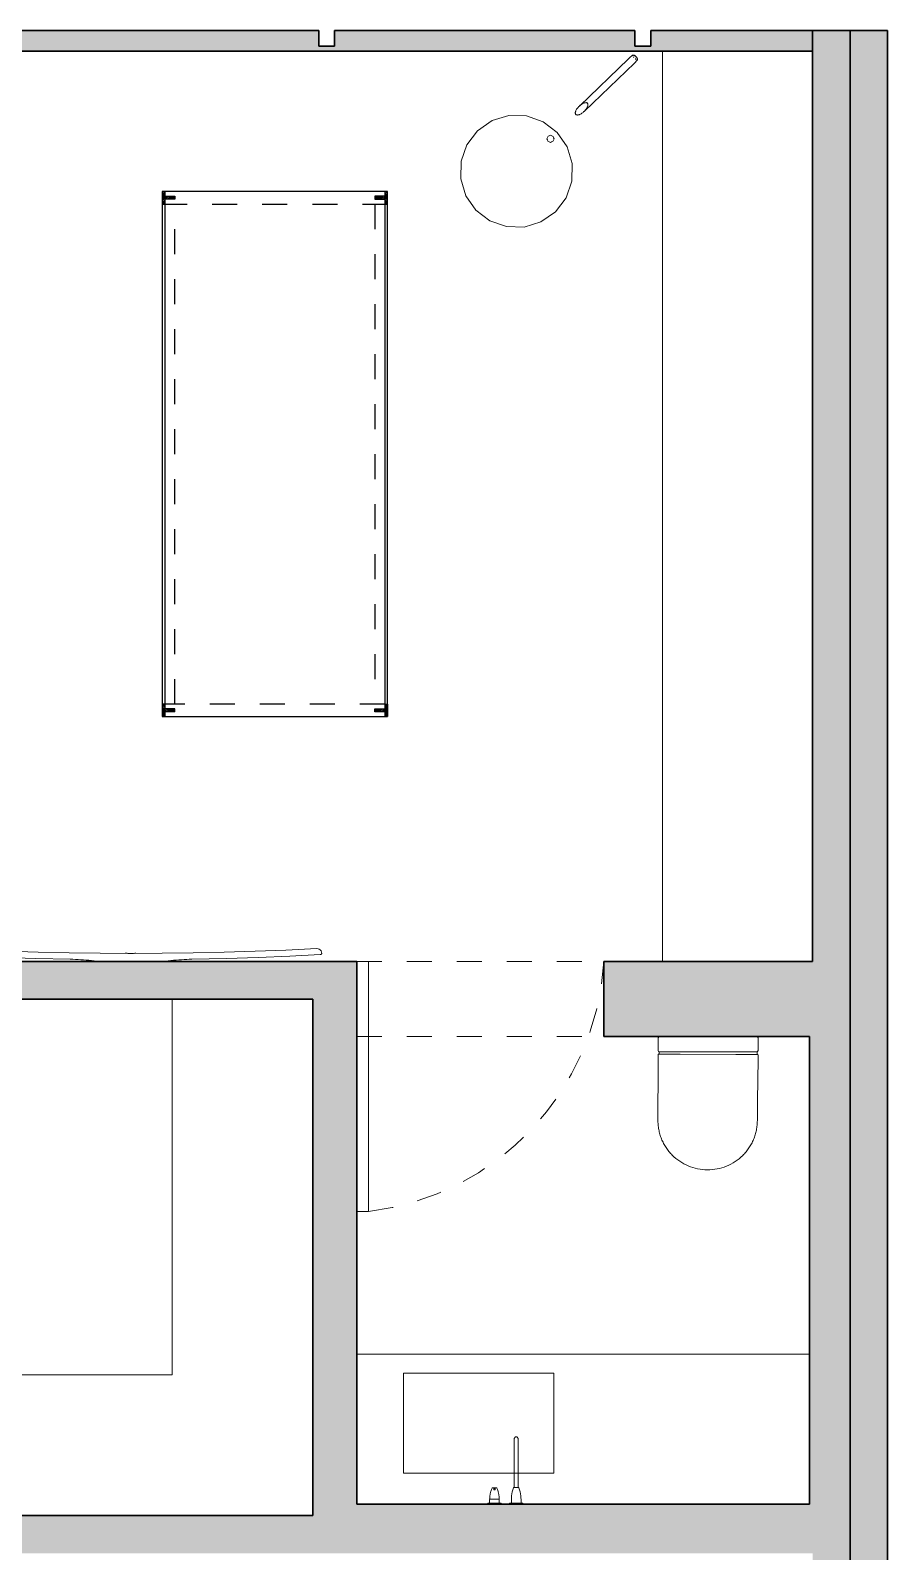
# Model space of a CAD drawing. Header units: metres. Extents: x 44.7 to 67.2, y 8.3 to 25.4.
# Drawn here: x 63.82 to 67.24, y 19.33 to 25.41 of the extents above; entities that cross this region are included whole.
import ezdxf

# ---------------------------------------------------------------- set-up
doc = ezdxf.new("R2010")
doc.units = ezdxf.units.M
for name, pattern in [('ACISOTGL', [3, 2, -1]), ('HIDDEN', [0.375, 0.25, -0.125]), ('HIDDEN2', [0.1875, 0.125, -0.0625])]:
    doc.linetypes.add(name, pattern=pattern)
doc.layers.add('0A_ HATCH', color=7, linetype='Continuous')
doc.layers.add('OIKOS NEW', color=7, linetype='Continuous')
for name, color, linetype, lineweight in [('0A_MOBFIJO', 253, 'Continuous', 5), ('0A_MOBILIARIO', 6, 'Continuous', 5), ('0A_MUROS', 7, 'Continuous', 30), ('0A_PROYECCIONES', 3, 'HIDDEN', 5), ('0A_PUERTAS', 8, 'Continuous', 9)]:
    doc.layers.add(name, color=color, linetype=linetype, lineweight=lineweight)

# ---------------------------------------------------------------- blocks, each defined once
blk = doc.blocks.new('faucet')
for p, q in [((21.0867, 13.3298), (21.087, 13.3322)), ((21.0867, 13.1366), (21.0867, 13.3298)), ((21.0878, 13.3345), (21.087, 13.3322)), ((21.0878, 13.3345), (21.0891, 13.3365)), ((21.0908, 13.338), (21.0891, 13.3365)), ((21.0908, 13.338), (21.0927, 13.3389)), ((21.0948, 13.3392), (21.0927, 13.3389)), ((21.0948, 13.3392), (21.0969, 13.3389)), ((21.0989, 13.338), (21.0969, 13.3389)), ((21.0989, 13.338), (21.1005, 13.3365)), ((21.1018, 13.3345), (21.1005, 13.3365)), ((21.1018, 13.3345), (21.1026, 13.3322)), ((21.1029, 13.3298), (21.1026, 13.3322)), ((21.1029, 13.3296), (21.1029, 13.3298)), ((21.1029, 13.1366), (21.1029, 13.3296)), ((20.9886, 13.0902), (20.9888, 13.0914)), ((20.9886, 13.0901), (20.9886, 13.0902)), ((20.9886, 13.09), (20.9886, 13.0901)), ((20.9886, 13.09), (20.9887, 13.09)), ((20.9886, 13.09), (20.9887, 13.09)), ((20.9887, 13.0888), (20.9886, 13.0883)), ((20.9886, 13.0883), (20.9886, 13.0741)), ((20.9901, 13.09), (20.9887, 13.09)), ((20.989, 13.0892), (20.9887, 13.0888)), ((20.9891, 13.0944), (20.9888, 13.0914)), ((20.9896, 13.0894), (20.989, 13.0892)), ((20.9893, 13.0979), (20.9891, 13.0944)), ((20.9896, 13.1015), (20.9893, 13.0979)), ((20.99, 13.1048), (20.9896, 13.1015)), ((20.9898, 13.0895), (20.9896, 13.0894)), ((20.9901, 13.0897), (20.9898, 13.0895)), ((20.9903, 13.1072), (20.99, 13.1048)), ((20.9901, 13.09), (20.9901, 13.0897)), ((21.0257, 13.09), (20.9901, 13.09)), ((20.9907, 13.1094), (20.9903, 13.1072)), ((20.9913, 13.1122), (20.9907, 13.1094)), ((20.992, 13.1152), (20.9913, 13.1122)), ((20.9927, 13.118), (20.992, 13.1152)), ((20.9935, 13.121), (20.9927, 13.118)), ((20.9946, 13.1244), (20.9935, 13.121)), ((20.9959, 13.1281), (20.9946, 13.1244)), ((20.9973, 13.1316), (20.9959, 13.1281)), ((20.9984, 13.1343), (20.9973, 13.1316)), ((20.9989, 13.1353), (20.9984, 13.1343)), ((20.999, 13.1354), (20.9989, 13.1353)), ((20.9991, 13.1356), (20.999, 13.1354)), ((20.9993, 13.1356), (20.9991, 13.1356)), ((20.9995, 13.1357), (20.9993, 13.1356)), ((20.9998, 13.1357), (20.9995, 13.1357)), ((21.0003, 13.1357), (20.9998, 13.1357)), ((21.0003, 13.1357), (21.0156, 13.1357)), ((21.0049, 13.1301), (21.0052, 13.1315)), ((21.0052, 13.1288), (21.0049, 13.1301)), ((21.0052, 13.1315), (21.0058, 13.1326)), ((21.0058, 13.1277), (21.0052, 13.1288)), ((21.0058, 13.1326), (21.0068, 13.1333)), ((21.0068, 13.1269), (21.0058, 13.1277)), ((21.0068, 13.1333), (21.0079, 13.1336)), ((21.0079, 13.1266), (21.0068, 13.1269)), ((21.0079, 13.1336), (21.0091, 13.1333)), ((21.0091, 13.1269), (21.0079, 13.1266)), ((21.0091, 13.1333), (21.01, 13.1326)), ((21.01, 13.1277), (21.0091, 13.1269)), ((21.01, 13.1326), (21.0107, 13.1315)), ((21.0107, 13.1288), (21.01, 13.1277)), ((21.0107, 13.1315), (21.0109, 13.1301)), ((21.0109, 13.1301), (21.0107, 13.1288)), ((21.016, 13.1357), (21.0156, 13.1357)), ((21.0163, 13.1357), (21.016, 13.1357)), ((21.0165, 13.1356), (21.0163, 13.1357)), ((21.0167, 13.1356), (21.0165, 13.1356)), ((21.0169, 13.1354), (21.0167, 13.1356)), ((21.017, 13.1353), (21.0169, 13.1354)), ((21.0174, 13.1343), (21.017, 13.1353)), ((21.0186, 13.1316), (21.0174, 13.1343)), ((21.02, 13.1281), (21.0186, 13.1316)), ((21.0213, 13.1244), (21.02, 13.1281)), ((21.0224, 13.121), (21.0213, 13.1244)), ((21.0232, 13.118), (21.0224, 13.121)), ((21.0239, 13.1152), (21.0232, 13.118)), ((21.0245, 13.1122), (21.0239, 13.1152)), ((21.0251, 13.1094), (21.0245, 13.1122)), ((21.0255, 13.1072), (21.0251, 13.1094)), ((21.0259, 13.1048), (21.0255, 13.1072)), ((21.0258, 13.0897), (21.0257, 13.09)), ((21.0271, 13.09), (21.0257, 13.09)), ((21.026, 13.0895), (21.0258, 13.0897)), ((21.0262, 13.1015), (21.0259, 13.1048)), ((21.0263, 13.0894), (21.026, 13.0895)), ((21.0266, 13.0979), (21.0262, 13.1015)), ((21.0268, 13.0892), (21.0263, 13.0894)), ((21.0268, 13.0944), (21.0266, 13.0979)), ((21.027, 13.0914), (21.0268, 13.0944)), ((21.0271, 13.0888), (21.0268, 13.0892)), ((21.0273, 13.0902), (21.027, 13.0914)), ((21.0272, 13.09), (21.0271, 13.09)), ((21.0272, 13.0883), (21.0271, 13.0888)), ((21.0272, 13.09), (21.0273, 13.0902)), ((21.0272, 13.09), (21.0272, 13.09)), ((21.0272, 13.0741), (21.0272, 13.0883)), ((21.0758, 13.0958), (21.0756, 13.0881)), ((21.0756, 13.0881), (21.0756, 13.0741)), ((21.0765, 13.1036), (21.0758, 13.0958)), ((21.0776, 13.1116), (21.0765, 13.1036)), ((21.0792, 13.1197), (21.0776, 13.1116)), ((21.0813, 13.1277), (21.0792, 13.1197)), ((21.0839, 13.1357), (21.0813, 13.1277)), ((21.0843, 13.1363), (21.0839, 13.1357)), ((21.0848, 13.1366), (21.0843, 13.1363)), ((21.0854, 13.1366), (21.0848, 13.1366)), ((21.0854, 13.1366), (21.0867, 13.1366)), ((21.1029, 13.1366), (21.0867, 13.1366)), ((21.1042, 13.1366), (21.1029, 13.1366)), ((21.1048, 13.1366), (21.1042, 13.1366)), ((21.1054, 13.1363), (21.1048, 13.1366)), ((21.1058, 13.1357), (21.1054, 13.1363)), ((21.1083, 13.1277), (21.1058, 13.1357)), ((21.1105, 13.1197), (21.1083, 13.1277)), ((21.1121, 13.1116), (21.1105, 13.1197)), ((21.1132, 13.1036), (21.1121, 13.1116)), ((21.1138, 13.0958), (21.1132, 13.1036)), ((21.1141, 13.0881), (21.1138, 13.0958)), ((21.1141, 13.0741), (21.1141, 13.0881)), ((20.9816, 13.0738), (20.9809, 13.07)), ((20.9809, 13.07), (20.9809, 13.0698)), ((20.9809, 13.0698), (20.981, 13.0696)), ((20.981, 13.0696), (20.9812, 13.0695)), ((20.9812, 13.0695), (20.9813, 13.0694)), ((20.9813, 13.0694), (20.9831, 13.0693)), ((20.9817, 13.0739), (20.9816, 13.0738)), ((20.9819, 13.074), (20.9817, 13.0739)), ((20.982, 13.0741), (20.9819, 13.074)), ((20.9822, 13.0741), (20.982, 13.0741)), ((20.9886, 13.0741), (20.9822, 13.0741)), ((21.0327, 13.0693), (20.9831, 13.0693)), ((21.0272, 13.0741), (20.9886, 13.0741)), ((21.0337, 13.0741), (21.0272, 13.0741)), ((21.0327, 13.0693), (21.0345, 13.0694)), ((21.0338, 13.0741), (21.0337, 13.0741)), ((21.034, 13.074), (21.0338, 13.0741)), ((21.0341, 13.0739), (21.034, 13.074)), ((21.0342, 13.0738), (21.0341, 13.0739)), ((21.035, 13.07), (21.0342, 13.0738)), ((21.0345, 13.0694), (21.0347, 13.0695)), ((21.0347, 13.0695), (21.0348, 13.0696)), ((21.0348, 13.0696), (21.0349, 13.0698)), ((21.0349, 13.0698), (21.035, 13.07)), ((21.0685, 13.0738), (21.0678, 13.07)), ((21.0678, 13.07), (21.0678, 13.0698)), ((21.0678, 13.0698), (21.0679, 13.0696)), ((21.0679, 13.0696), (21.0681, 13.0695)), ((21.0681, 13.0695), (21.0682, 13.0694)), ((21.0682, 13.0694), (21.07, 13.0693)), ((21.0686, 13.0739), (21.0685, 13.0738)), ((21.0688, 13.074), (21.0686, 13.0739)), ((21.0689, 13.0741), (21.0688, 13.074)), ((21.0691, 13.0741), (21.0689, 13.0741)), ((21.0756, 13.0741), (21.0691, 13.0741)), ((21.0742, 13.0693), (21.07, 13.0693)), ((21.0742, 13.0693), (21.0756, 13.0694)), ((21.1141, 13.0741), (21.0756, 13.0741)), ((21.0756, 13.0694), (21.0756, 13.0691)), ((21.0756, 13.0694), (21.0763, 13.0693)), ((21.1141, 13.0691), (21.0756, 13.0691)), ((21.1141, 13.0693), (21.0763, 13.0693)), ((21.1206, 13.0741), (21.1141, 13.0741)), ((21.1141, 13.0691), (21.1141, 13.0693)), ((21.1196, 13.0693), (21.1141, 13.0693)), ((21.1196, 13.0693), (21.1214, 13.0694)), ((21.1207, 13.0741), (21.1206, 13.0741)), ((21.1209, 13.074), (21.1207, 13.0741)), ((21.121, 13.0739), (21.1209, 13.074)), ((21.1211, 13.0738), (21.121, 13.0739)), ((21.1219, 13.07), (21.1211, 13.0738)), ((21.1214, 13.0694), (21.1216, 13.0695)), ((21.1216, 13.0695), (21.1217, 13.0696)), ((21.1217, 13.0696), (21.1218, 13.0698)), ((21.1218, 13.0698), (21.1219, 13.07))]:
    blk.add_line(p, q)
blk = doc.blocks.new('OK9011NA3684G5')
h = blk.add_hatch()
h.set_pattern_fill('ANSI31', color=256, scale=0.0015, style=0)
h.paths.add_polyline_path([(0.05, 0), (0, 0), (0, -0.01), (0.019, -0.01), (0.019, -0.05), (0.031, -0.05), (0.031, -0.01), (0.05, -0.01)])
h = blk.add_hatch()
h.set_pattern_fill('ANSI31', color=256, scale=0.0015, style=0)
h.set_pattern_definition([(135, (2.1, 0), (0.0033676, 0.0033676), [])])
h.paths.add_polyline_path([(2.05, 0), (2.1, 0), (2.1, -0.01), (2.081, -0.01), (2.081, -0.05), (2.069, -0.05), (2.069, -0.01), (2.05, -0.01)])
h = blk.add_hatch()
h.set_pattern_fill('ANSI31', color=256, scale=0.0015, style=0)
h.set_pattern_definition([(315, (0, -0.9), (-0.0033676, -0.0033676), [])])
h.paths.add_polyline_path([(0.05, -0.9), (0, -0.9), (0, -0.89), (0.019, -0.89), (0.019, -0.85), (0.031, -0.85), (0.031, -0.89), (0.05, -0.89)])
h = blk.add_hatch()
h.set_pattern_fill('ANSI31', color=256, scale=0.0015, style=0)
h.set_pattern_definition([(225, (2.1, -0.9), (0.0033676, -0.0033676), [])])
h.paths.add_polyline_path([(2.05, -0.9), (2.1, -0.9), (2.1, -0.89), (2.081, -0.89), (2.081, -0.85), (2.069, -0.85), (2.069, -0.89), (2.05, -0.89)])
at = {"linetype": 'ACISOTGL', "ltscale": 0.02}
for p, q in [((0.05, -0.9), (0.05, 0)), ((0.05, -0.05), (2.05, -0.05)), ((2.05, -0.01), (2.05, -0.9)), ((2.05, -0.85), (0.05, -0.85))]:
    blk.add_line(p, q, dxfattribs=at)
for p, q in [((2.05, 0), (2.1, 0)), ((2.05, -0.01), (2.05, 0)), ((0, -0.01), (0.019, -0.01)), ((0.019, -0.05), (0.031, -0.05)), ((0.019, -0.85), (0.031, -0.85))]:
    blk.add_line(p, q)
at = {"ltscale": 0.02}
for p, q in [((0, -0.01), (2.1, -0.01)), ((0, -0.89), (2.1, -0.89))]:
    blk.add_line(p, q, dxfattribs=at)
at = {"color": 0}
for p, q in [((0.019, -0.01), (0.019, -0.05)), ((0.031, -0.05), (0.031, -0.01)), ((2.069, -0.05), (2.069, -0.01)), ((2.081, -0.05), (2.069, -0.05)), ((2.081, -0.01), (2.081, -0.05)), ((0.019, -0.89), (0.019, -0.85)), ((0.031, -0.85), (0.031, -0.89)), ((2.081, -0.85), (2.069, -0.85)), ((2.069, -0.85), (2.069, -0.89)), ((2.081, -0.85), (2.081, -0.89))]:
    blk.add_line(p, q, dxfattribs=at)
blk.add_lwpolyline([(2.1, 0), (0, 0), (0, -0.9), (2.1, -0.9)], close=True, dxfattribs=at)

msp = doc.modelspace()

# ---------------------------------------------------------------- hatches: boundary and pattern name
at = {"layer": '0A_ HATCH', "transparency": 33554534}
h = msp.add_hatch(color=256, dxfattribs=at)
h.dxf.hatch_style = 1
h.paths.add_polyline_path([(63.7037, 25.4124), (62.5029, 25.4124), (62.5029, 25.3495), (62.4394, 25.3495), (62.4394, 25.4124), (61.2386, 25.4124), (61.2386, 25.3495), (61.1751, 25.3495), (61.1751, 25.4124), (60.0176, 25.4124), (60.0176, 25.3295), (66.9426, 25.3295), (66.9426, 25.4124), (66.2958, 25.4124), (66.2958, 25.3495), (66.2323, 25.3495), (66.2323, 25.4124), (65.0315, 25.4124), (65.0315, 25.3495), (64.968, 25.3495), (64.968, 25.4124), (63.7672, 25.4124), (63.7672, 25.3495), (63.7037, 25.3495)])
h = msp.add_hatch(color=256, dxfattribs=at)
h.dxf.hatch_style = 1
h.paths.add_polyline_path([(67.0926, 25.4124), (66.9426, 25.4124), (66.9426, 21.6884), (66.1076, 21.6884), (66.1076, 21.3884), (66.9299, 21.3884), (66.9299, 19.5177), (65.1203, 19.5177), (65.1203, 21.6884), (61.3176, 21.6884), (61.3176, 21.5384), (64.9449, 21.5384), (64.9449, 19.4723), (62.9426, 19.4723), (62.9426, 20.5384), (62.7926, 20.5384), (62.7926, 19.3223), (63.7926, 19.3223), (66.9426, 19.3223), (66.9426, 16.9067), (62.9426, 16.9067), (62.9426, 16.7567), (66.9426, 16.7567), (66.9426, 14.3284), (62.7926, 14.3284), (62.7926, 14.2034), (65.3926, 14.2034), (65.3926, 14.1334), (62.7926, 14.1334), (62.7926, 13.938), (66.9426, 13.938), (66.9426, 10.9484), (67.0926, 10.9484)])
at = {"layer": '0A_ HATCH', "transparency": 33554572}
h = msp.add_hatch(color=256, dxfattribs=at)
h.dxf.hatch_style = 1
h.paths.add_polyline_path([(67.2426, 25.4124), (67.0926, 25.4124), (67.0926, 10.9484), (67.0926, 10.7983), (67.2426, 10.7983)])

# ---------------------------------------------------------------- linework, layer by layer
at = {"layer": '0A_MOBFIJO', "linetype": 'ByBlock'}
for p, q in [((66.719, 21.3884), (66.3311, 21.3884)), ((66.3311, 21.3884), (66.3311, 21.3884)), ((66.3311, 21.3884), (66.719, 21.3884)), ((66.719, 21.3884), (66.719, 21.3883)), ((66.719, 21.3884), (66.719, 21.3884)), ((66.4137, 21.3178), (66.3256, 21.3183)), ((66.3257, 21.3326), (66.3257, 21.3326)), ((66.3311, 21.327), (66.3311, 21.327)), ((66.3311, 21.327), (66.719, 21.327)), ((66.719, 21.327), (66.3311, 21.327)), ((66.4139, 21.3178), (66.6359, 21.3166)), ((66.6359, 21.3166), (66.6361, 21.3166)), ((66.6361, 21.3166), (66.7241, 21.3161)), ((66.719, 21.327), (66.719, 21.327)), ((66.719, 21.327), (66.719, 21.327)), ((66.7241, 21.3161), (66.7242, 21.3161)), ((65.3076, 20.0425), (65.3076, 19.6425)), ((65.3076, 20.0425), (65.9076, 20.0425)), ((65.9076, 20.0425), (65.9076, 19.6425)), ((65.3076, 19.6425), (65.9076, 19.6425))]:
    msp.add_line(p, q, dxfattribs=at)
for points in [[(66.3289, 21.3275), (66.3289, 21.3272), (66.3289, 21.3243), (66.329, 21.3209), (66.329, 21.3182)], [(66.7211, 21.3162), (66.7211, 21.3168), (66.7211, 21.3208), (66.7212, 21.3243), (66.7213, 21.3272), (66.7213, 21.3275)], [(66.7249, 21.3142), (66.7245, 21.3156), (66.7245, 21.3158), (66.7244, 21.316), (66.7243, 21.3161), (66.7242, 21.3161)]]:
    msp.add_lwpolyline(points, dxfattribs=at)
for centre, radius, start, end in [((91.0773, 21.3002), 24.7517, 179.80804, 179.92506), ((66.3312, 21.3829), 0.00543, 90.51661, 181.63349), ((66.7189, 21.3825), 0.0059, 3.60829, 88.18055), ((57.4862, 21.3321), 9.2386, 0.0027, 0.3148), ((66.3313, 21.3326), 0.00563, 180.45736, 268.62354), ((91.0773, 21.3002), 24.7517, 179.95818, 180.09867), ((66.7187, 21.3331), 0.00618, 272.79312, 354.04452), ((57.4862, 21.3321), 9.2386, 359.53757, 359.88903)]:
    msp.add_arc(centre, radius, start, end, dxfattribs=at)
for points, knots in [([(66.3257, 21.2576), (66.3243, 21.1436), (66.3243, 21.1314), (66.3243, 21.1128), (66.3243, 21.0968), (66.3243, 21.0841), (66.3243, 21.0745), (66.3243, 21.0665), (66.3243, 21.0601), (66.3243, 21.0553), (66.3244, 21.0504), (66.3246, 21.044), (66.3251, 21.0358), (66.3262, 21.0262), (66.3278, 21.0165), (66.3298, 21.007), (66.3331, 20.9944), (66.3384, 20.979), (66.3466, 20.9612), (66.3565, 20.9444), (66.3681, 20.9286), (66.3856, 20.9092), (66.4109, 20.8884), (66.4454, 20.8698), (66.483, 20.8582), (66.509, 20.8556), (66.5221, 20.8555)], [189.635436, 189.635436, 189.635436, 189.635436, 205.1626, 222.258975, 239.353023, 247.9018, 256.457147, 265.009532, 269.286926, 273.579428, 277.892825, 282.228259, 290.933489, 299.635942, 308.337553, 317.04381, 325.752936, 343.169765, 360.589414, 378.011205, 395.44899, 412.892332, 447.71952, 482.538906, 517.358958, 552.180035, 552.180035, 552.180035, 552.180035]), ([(66.7246, 21.2575), (66.7241, 21.2532), (66.7239, 21.2391), (66.7235, 21.2065), (66.7232, 21.1746), (66.7229, 21.149), (66.7227, 21.1298), (66.7225, 21.1107), (66.7224, 21.0947), (66.7223, 21.0819), (66.7222, 21.0724), (66.7221, 21.0644), (66.722, 21.058), (66.7219, 21.0532), (66.7218, 21.0483), (66.7215, 21.0419), (66.7209, 21.0338), (66.7197, 21.0241), (66.718, 21.0145), (66.7159, 21.0049), (66.7125, 20.9924), (66.707, 20.977), (66.6986, 20.9594), (66.6885, 20.9426), (66.6768, 20.927), (66.6591, 20.9078), (66.6336, 20.8872), (66.5988, 20.869), (66.5612, 20.8578), (66.5351, 20.8554), (66.5221, 20.8555)], [83.533868, 83.533868, 83.533868, 83.533868, 102.580849, 136.774502, 170.9684, 188.065467, 205.1626, 222.258975, 239.353023, 247.9018, 256.457147, 265.009532, 269.286926, 273.579428, 277.892825, 282.228259, 290.933489, 299.635942, 308.337553, 317.04381, 325.752936, 343.169765, 360.589414, 378.011205, 395.44899, 412.892332, 447.71952, 482.538906, 517.358958, 552.180035, 552.180035, 552.180035, 552.180035])]:
    msp.add_open_spline(points, degree=3, knots=knots, dxfattribs=at)
at = {"layer": '0A_MOBILIARIO'}
for p, q in [((66.2109, 25.3027), (66.2222, 25.313)), ((66.2223, 25.3131), (66.2222, 25.313)), ((66.2225, 25.3133), (66.2223, 25.3131)), ((66.2244, 25.3138), (66.2225, 25.3133)), ((66.2231, 25.3135), (66.2225, 25.3133)), ((66.2231, 25.3135), (66.2244, 25.3138)), ((66.2246, 25.3138), (66.2244, 25.3138)), ((66.2246, 25.3138), (66.2251, 25.314)), ((66.2251, 25.314), (66.2257, 25.314)), ((66.2251, 25.3113), (66.2252, 25.3119)), ((66.2251, 25.3113), (66.2251, 25.3104)), ((66.2251, 25.3104), (66.2251, 25.3099)), ((66.2252, 25.3097), (66.2251, 25.3099)), ((66.2253, 25.3111), (66.2252, 25.3119)), ((66.2254, 25.3102), (66.2253, 25.3111)), ((66.2254, 25.3098), (66.2254, 25.3102)), ((66.2257, 25.314), (66.2262, 25.314)), ((66.2271, 25.314), (66.2262, 25.314)), ((66.2271, 25.314), (66.2278, 25.3139)), ((66.2278, 25.3139), (66.2285, 25.3138)), ((66.2285, 25.3138), (66.2289, 25.3136)), ((66.2289, 25.3136), (66.2291, 25.3136)), ((66.2291, 25.3136), (66.2293, 25.3135)), ((66.2293, 25.3135), (66.2295, 25.3134)), ((66.2297, 25.3133), (66.2295, 25.3134)), ((66.2302, 25.313), (66.2297, 25.3133)), ((66.2311, 25.3124), (66.2302, 25.313)), ((66.2311, 25.3124), (66.232, 25.3118)), ((66.2313, 25.3117), (66.2322, 25.311)), ((66.2322, 25.3111), (66.2313, 25.3117)), ((66.2333, 25.3109), (66.232, 25.3118)), ((66.2335, 25.3102), (66.2322, 25.3111)), ((66.2322, 25.311), (66.2335, 25.31)), ((66.234, 25.3103), (66.2333, 25.3109)), ((66.2342, 25.3097), (66.2335, 25.3102)), ((66.2335, 25.31), (66.2342, 25.3095)), ((66.235, 25.3096), (66.234, 25.3103)), ((66.2352, 25.309), (66.2342, 25.3097)), ((66.2352, 25.309), (66.2342, 25.3095)), ((66.2359, 25.3088), (66.235, 25.3096)), ((66.2363, 25.3084), (66.2359, 25.3088)), ((66.3426, 21.6884), (66.3426, 25.3295)), ((66.2064, 25.2984), (66.0103, 25.1099)), ((66.0307, 25.0899), (66.2307, 25.2821)), ((66.2108, 25.3026), (66.2064, 25.2984)), ((66.2065, 25.2984), (66.2064, 25.2984)), ((66.2108, 25.3026), (66.2109, 25.3027)), ((66.227, 25.3056), (66.2278, 25.3044)), ((66.228, 25.3044), (66.2271, 25.3057)), ((66.2278, 25.3044), (66.2283, 25.3037)), ((66.2284, 25.3038), (66.228, 25.3044)), ((66.2307, 25.2821), (66.2415, 25.293)), ((66.2342, 25.2984), (66.2334, 25.2984)), ((66.2338, 25.2988), (66.2342, 25.2984)), ((66.2342, 25.2984), (66.2345, 25.2982)), ((66.2345, 25.2982), (66.2354, 25.2974)), ((66.2359, 25.297), (66.2354, 25.2974)), ((66.2363, 25.3084), (66.2365, 25.3082)), ((66.2369, 25.2963), (66.2363, 25.2967)), ((66.2365, 25.3082), (66.2367, 25.308)), ((66.2365, 25.3059), (66.2371, 25.3076)), ((66.2365, 25.3059), (66.2371, 25.3072)), ((66.2375, 25.3071), (66.2365, 25.3059)), ((66.2369, 25.3078), (66.2367, 25.308)), ((66.2369, 25.3078), (66.2371, 25.3076)), ((66.2371, 25.3076), (66.2371, 25.3072)), ((66.2371, 25.3072), (66.2372, 25.3072)), ((66.2372, 25.3072), (66.2374, 25.3072)), ((66.2374, 25.3072), (66.2375, 25.3071)), ((66.2383, 25.3062), (66.2375, 25.3071)), ((66.2383, 25.3062), (66.239, 25.3052)), ((66.239, 25.3052), (66.2395, 25.3044)), ((66.2404, 25.3031), (66.2395, 25.3044)), ((66.2404, 25.3031), (66.2411, 25.3022)), ((66.2416, 25.3012), (66.2411, 25.3022)), ((66.2414, 25.2999), (66.2413, 25.2988)), ((66.2413, 25.2988), (66.2414, 25.2984)), ((66.2414, 25.2999), (66.2416, 25.2991)), ((66.2414, 25.2984), (66.2414, 25.2979)), ((66.2416, 25.2984), (66.2414, 25.2984)), ((66.2414, 25.2979), (66.2414, 25.2975)), ((66.2416, 25.2932), (66.2415, 25.2931)), ((66.2415, 25.293), (66.2415, 25.2931)), ((66.2419, 25.3008), (66.2416, 25.3012)), ((66.2416, 25.2986), (66.2416, 25.2991)), ((66.2416, 25.2984), (66.2416, 25.2986)), ((66.2416, 25.2978), (66.2416, 25.2984)), ((66.2425, 25.2984), (66.2416, 25.2984)), ((66.2416, 25.2932), (66.2418, 25.2935)), ((66.2425, 25.296), (66.2418, 25.2935)), ((66.2418, 25.2935), (66.242, 25.294)), ((66.2419, 25.3008), (66.242, 25.3006)), ((66.2421, 25.3004), (66.242, 25.3006)), ((66.2421, 25.2946), (66.242, 25.294)), ((66.2421, 25.3004), (66.2422, 25.3001)), ((66.2425, 25.296), (66.2421, 25.2946)), ((66.2424, 25.2955), (66.2421, 25.2946)), ((66.2422, 25.3001), (66.2422, 25.2999)), ((66.2422, 25.2999), (66.2423, 25.2996)), ((66.2423, 25.2996), (66.2425, 25.2988)), ((66.2425, 25.296), (66.2424, 25.2955)), ((66.2425, 25.2988), (66.2425, 25.2984)), ((66.2425, 25.2984), (66.2426, 25.2981)), ((66.2426, 25.2967), (66.2425, 25.296)), ((66.2426, 25.2981), (66.2426, 25.2975)), ((66.2426, 25.2975), (66.2426, 25.2967)), ((65.7283, 25.0719), (65.6609, 25.0516)), ((65.7987, 25.0705), (65.7283, 25.0719)), ((65.7987, 25.0705), (65.8652, 25.0473)), ((65.994, 25.0836), (65.9943, 25.0856)), ((65.994, 25.0813), (65.994, 25.0836)), ((65.9941, 25.0801), (65.994, 25.0813)), ((65.9946, 25.0786), (65.9941, 25.0801)), ((65.9943, 25.0856), (65.9949, 25.0877)), ((65.9952, 25.0773), (65.9946, 25.0786)), ((65.9949, 25.0877), (65.9952, 25.0888)), ((65.9952, 25.0888), (65.9957, 25.0899)), ((65.9956, 25.0767), (65.9952, 25.0773)), ((65.9966, 25.0757), (65.9956, 25.0767)), ((65.9957, 25.0899), (65.9959, 25.0904)), ((65.9959, 25.0904), (65.9961, 25.091)), ((65.9961, 25.091), (65.9967, 25.0922)), ((65.9972, 25.0753), (65.9966, 25.0757)), ((65.9967, 25.0922), (65.9979, 25.0945)), ((65.9986, 25.0747), (65.9972, 25.0753)), ((65.9979, 25.0945), (65.9994, 25.0969)), ((66.0001, 25.0743), (65.9986, 25.0747)), ((65.9994, 25.0969), (66.0006, 25.0988)), ((66.0023, 25.0741), (66.0001, 25.0743)), ((66.0006, 25.0988), (66.0028, 25.1018)), ((66.0037, 25.0742), (66.0023, 25.0741)), ((66.0028, 25.1018), (66.0048, 25.1042)), ((66.0057, 25.0745), (66.0037, 25.0742)), ((66.0048, 25.1042), (66.0069, 25.1065)), ((66.0079, 25.075), (66.0057, 25.0745)), ((66.0069, 25.1065), (66.008, 25.1077)), ((66.009, 25.0753), (66.0079, 25.075)), ((66.008, 25.1077), (66.0085, 25.1082)), ((66.0085, 25.1082), (66.0091, 25.1088)), ((66.0096, 25.0755), (66.009, 25.0753)), ((66.0091, 25.1088), (66.0097, 25.1093)), ((66.0101, 25.0757), (66.0096, 25.0755)), ((66.0097, 25.1093), (66.0103, 25.1099)), ((66.0107, 25.076), (66.0101, 25.0757)), ((66.0103, 25.1099), (66.0114, 25.111)), ((66.0113, 25.0762), (66.0107, 25.076)), ((66.0125, 25.0767), (66.0113, 25.0762)), ((66.0114, 25.111), (66.0138, 25.113)), ((66.0149, 25.0779), (66.0125, 25.0767)), ((66.0138, 25.113), (66.0163, 25.1149)), ((66.0174, 25.0793), (66.0149, 25.0779)), ((66.0163, 25.1149), (66.0182, 25.1162)), ((66.0205, 25.0813), (66.0174, 25.0793)), ((66.0182, 25.1162), (66.0213, 25.1182)), ((66.0224, 25.0827), (66.0205, 25.0813)), ((66.0213, 25.1182), (66.0238, 25.1197)), ((66.0249, 25.0846), (66.0224, 25.0827)), ((66.0238, 25.1197), (66.0262, 25.1209)), ((66.0273, 25.0866), (66.0249, 25.0846)), ((66.0262, 25.1209), (66.0274, 25.1214)), ((66.0284, 25.0877), (66.0273, 25.0866)), ((66.0274, 25.1214), (66.028, 25.1216)), ((66.028, 25.1216), (66.0285, 25.1218)), ((66.029, 25.0882), (66.0284, 25.0877)), ((66.0285, 25.1218), (66.0291, 25.122)), ((66.0296, 25.0888), (66.029, 25.0882)), ((66.0291, 25.122), (66.0297, 25.1223)), ((66.0302, 25.0893), (66.0296, 25.0888)), ((66.0297, 25.1223), (66.0308, 25.1226)), ((66.0307, 25.0899), (66.0302, 25.0893)), ((66.0318, 25.0911), (66.0307, 25.0899)), ((66.0308, 25.1226), (66.033, 25.1231)), ((66.0339, 25.0934), (66.0318, 25.0911)), ((66.033, 25.1231), (66.035, 25.1234)), ((66.0359, 25.0958), (66.0339, 25.0934)), ((66.035, 25.1234), (66.0373, 25.1235)), ((66.0381, 25.0988), (66.0359, 25.0958)), ((66.0373, 25.1235), (66.0386, 25.1233)), ((66.0393, 25.1006), (66.0381, 25.0988)), ((66.0386, 25.1233), (66.0401, 25.1229)), ((66.0408, 25.103), (66.0393, 25.1006)), ((66.0401, 25.1229), (66.0415, 25.1223)), ((66.042, 25.1054), (66.0408, 25.103)), ((66.0415, 25.1223), (66.0421, 25.1219)), ((66.0426, 25.1066), (66.042, 25.1054)), ((66.0421, 25.1219), (66.0429, 25.121)), ((66.0428, 25.1071), (66.0426, 25.1066)), ((66.043, 25.1077), (66.0428, 25.1071)), ((66.0429, 25.121), (66.0431, 25.1208)), ((66.0432, 25.1083), (66.043, 25.1077)), ((66.0431, 25.1208), (66.0441, 25.119)), ((66.0435, 25.1088), (66.0432, 25.1083)), ((66.0438, 25.1099), (66.0435, 25.1088)), ((66.0444, 25.112), (66.0438, 25.1099)), ((66.0441, 25.119), (66.0445, 25.1175)), ((66.0446, 25.114), (66.0444, 25.112)), ((66.0445, 25.1175), (66.0447, 25.1163)), ((66.0447, 25.1163), (66.0446, 25.114)), ((65.6031, 25.0114), (65.5606, 24.9554)), ((65.6609, 25.0516), (65.6031, 25.0114)), ((65.8652, 25.0473), (65.9213, 25.0048)), ((65.9213, 25.0048), (65.9614, 24.947)), ((65.5374, 24.8889), (65.5606, 24.9554)), ((65.8804, 24.9792), (65.8831, 24.9839)), ((65.8829, 24.9743), (65.8804, 24.9792)), ((65.8843, 24.969), (65.8829, 24.9743)), ((65.8831, 24.9839), (65.8848, 24.9892)), ((65.8896, 24.9674), (65.8843, 24.969)), ((65.8848, 24.9892), (65.8901, 24.9906)), ((65.8943, 24.9646), (65.8896, 24.9674)), ((65.8901, 24.9906), (65.8949, 24.9932)), ((65.8992, 24.9672), (65.8943, 24.9646)), ((65.8949, 24.9932), (65.8997, 24.9904)), ((65.9045, 24.9686), (65.8992, 24.9672)), ((65.8997, 24.9904), (65.905, 24.9888)), ((65.9062, 24.9738), (65.9045, 24.9686)), ((65.905, 24.9888), (65.9064, 24.9835)), ((65.9089, 24.9786), (65.9062, 24.9738)), ((65.9064, 24.9835), (65.9089, 24.9786)), ((65.9614, 24.947), (65.9818, 24.8796)), ((65.5374, 24.8889), (65.5359, 24.8185)), ((65.9818, 24.8796), (65.9803, 24.8092)), ((65.5563, 24.7511), (65.5359, 24.8185)), ((65.9803, 24.8092), (65.9572, 24.7427)), ((65.5563, 24.7511), (65.5965, 24.6933)), ((65.9572, 24.7427), (65.9146, 24.6866)), ((65.5965, 24.6933), (65.6525, 24.6507)), ((65.6525, 24.6507), (65.719, 24.6276)), ((65.8568, 24.6465), (65.7894, 24.6261)), ((65.9146, 24.6866), (65.8568, 24.6465)), ((65.719, 24.6276), (65.7894, 24.6261)), ((63.8463, 21.726), (63.7225, 21.7297)), ((63.8463, 21.726), (63.9701, 21.7234)), ((63.9701, 21.7234), (64.094, 21.7218)), ((64.094, 21.7218), (64.2179, 21.7213)), ((64.1995, 21.7214), (64.1944, 21.7214)), ((64.2006, 21.7214), (64.2018, 21.7214)), ((64.2016, 21.7214), (64.2006, 21.7214)), ((64.2018, 21.7214), (64.2016, 21.7214)), ((64.2016, 21.7214), (64.2016, 21.7214)), ((64.2018, 21.7214), (64.2047, 21.7213)), ((64.2046, 21.7213), (64.2018, 21.7214)), ((64.2058, 21.7213), (64.2046, 21.7213)), ((64.2047, 21.7213), (64.2049, 21.7213)), ((64.2049, 21.7213), (64.2048, 21.7213)), ((64.2048, 21.7213), (64.2058, 21.7213)), ((64.2049, 21.7213), (64.2049, 21.7213)), ((64.2073, 21.7213), (64.212, 21.7213)), ((64.217, 21.7213), (64.2131, 21.7213)), ((64.2179, 21.7213), (64.3418, 21.7218)), ((64.2193, 21.7213), (64.2203, 21.7213)), ((64.2207, 21.7213), (64.2193, 21.7213)), ((64.2203, 21.7213), (64.2203, 21.7213)), ((64.2203, 21.7213), (64.2205, 21.7213)), ((64.2205, 21.7213), (64.2223, 21.7213)), ((64.2223, 21.7213), (64.2207, 21.7213)), ((64.2223, 21.7213), (64.223, 21.7213)), ((64.2226, 21.7213), (64.2223, 21.7213)), ((64.2229, 21.7213), (64.2226, 21.7213)), ((64.2245, 21.7213), (64.2229, 21.7213)), ((64.223, 21.7213), (64.2248, 21.7213)), ((64.2259, 21.7213), (64.2245, 21.7213)), ((64.2248, 21.7213), (64.225, 21.7213)), ((64.225, 21.7213), (64.225, 21.7213)), ((64.225, 21.7213), (64.2259, 21.7213)), ((64.2267, 21.7213), (64.2324, 21.7214)), ((64.2287, 21.7213), (64.2295, 21.7213)), ((64.2305, 21.7213), (64.2287, 21.7213)), ((64.2295, 21.7213), (64.2296, 21.7213)), ((64.2296, 21.7213), (64.2297, 21.7213)), ((64.2297, 21.7213), (64.2305, 21.7213)), ((64.2368, 21.7214), (64.2329, 21.7214)), ((64.3418, 21.7218), (64.4656, 21.7234)), ((64.4656, 21.7234), (64.5895, 21.726)), ((64.5895, 21.726), (64.7133, 21.7297)), ((64.7133, 21.7297), (64.8371, 21.7345)), ((64.8371, 21.7345), (64.9608, 21.7403)), ((64.9608, 21.7403), (64.9658, 21.7397)), ((64.9658, 21.7397), (64.9704, 21.7378)), ((64.9704, 21.7378), (64.9743, 21.7347)), ((64.9743, 21.7347), (64.9773, 21.7308)), ((64.9773, 21.7308), (64.9792, 21.7262)), ((64.9789, 21.7187), (64.9793, 21.7193)), ((64.9792, 21.7262), (64.9799, 21.7213)), ((64.9793, 21.7193), (64.9795, 21.7199)), ((64.9795, 21.7199), (64.9798, 21.7206)), ((64.9798, 21.7206), (64.9799, 21.7213)), ((63.7102, 21.7049), (63.8371, 21.7009)), ((63.8371, 21.7009), (63.9746, 21.6977)), ((63.9852, 21.6974), (63.9746, 21.6977)), ((63.9958, 21.697), (63.9852, 21.6974)), ((64.0064, 21.6965), (63.9958, 21.697)), ((64.017, 21.6959), (64.0064, 21.6965)), ((64.0276, 21.6952), (64.017, 21.6959)), ((64.0381, 21.6945), (64.0276, 21.6952)), ((64.0487, 21.6936), (64.0381, 21.6945)), ((64.0593, 21.6927), (64.0487, 21.6936)), ((64.0698, 21.6917), (64.0593, 21.6927)), ((64.0804, 21.6905), (64.0698, 21.6917)), ((64.0909, 21.6893), (64.0804, 21.6905)), ((64.0909, 21.6893), (64.0937, 21.6893)), ((64.0937, 21.6893), (64.0937, 21.6885)), ((64.0937, 21.6893), (64.0938, 21.6893)), ((64.0938, 21.6885), (64.0937, 21.6885)), ((64.0938, 21.6893), (64.0938, 21.6885)), ((64.1001, 21.6893), (64.0938, 21.6893)), ((64.0938, 21.6885), (64.1001, 21.6885)), ((64.1001, 21.6893), (64.1001, 21.6885)), ((64.1001, 21.6893), (64.1108, 21.6893)), ((64.1001, 21.6885), (64.1108, 21.6885)), ((64.1108, 21.6893), (64.1108, 21.6885)), ((64.1108, 21.6893), (64.1156, 21.6893)), ((64.1108, 21.6885), (64.1156, 21.6885)), ((64.1156, 21.6893), (64.1156, 21.6885)), ((64.1172, 21.6893), (64.1156, 21.6893)), ((64.1156, 21.6885), (64.1172, 21.6885)), ((64.1172, 21.6893), (64.1172, 21.6885)), ((64.1199, 21.6893), (64.1172, 21.6893)), ((64.1199, 21.6893), (64.1199, 21.6885)), ((64.1199, 21.6893), (64.1265, 21.6893)), ((64.1265, 21.6885), (64.1199, 21.6885)), ((64.1265, 21.6893), (64.1265, 21.6885)), ((64.1265, 21.6893), (64.1297, 21.6893)), ((64.1297, 21.6885), (64.1265, 21.6885)), ((64.1297, 21.6893), (64.1297, 21.6885)), ((64.1312, 21.6893), (64.1297, 21.6893)), ((64.1312, 21.6885), (64.1297, 21.6885)), ((64.1312, 21.6893), (64.1312, 21.6885)), ((64.1312, 21.6893), (64.1336, 21.6893)), ((64.1336, 21.6885), (64.1312, 21.6885)), ((64.1336, 21.6893), (64.1336, 21.6885)), ((64.1336, 21.6893), (64.1368, 21.6893)), ((64.1368, 21.6885), (64.1336, 21.6885)), ((64.1368, 21.6893), (64.1368, 21.6885)), ((64.1368, 21.6893), (64.1369, 21.6893)), ((64.1369, 21.6885), (64.1368, 21.6885)), ((64.1369, 21.6893), (64.1369, 21.6885)), ((64.1369, 21.6893), (64.1404, 21.6893)), ((64.1369, 21.6885), (64.1404, 21.6885)), ((64.1404, 21.6893), (64.1404, 21.6885)), ((64.1404, 21.6893), (64.1425, 21.6893)), ((64.1425, 21.6885), (64.1404, 21.6885)), ((64.1425, 21.6893), (64.1425, 21.6885)), ((64.1441, 21.6893), (64.1425, 21.6893)), ((64.1441, 21.6885), (64.1425, 21.6885)), ((64.1441, 21.6893), (64.1441, 21.6885)), ((64.1441, 21.6893), (64.1474, 21.6893)), ((64.1474, 21.6885), (64.1441, 21.6885)), ((64.1474, 21.6893), (64.1474, 21.6885)), ((64.1474, 21.6893), (64.154, 21.6893)), ((64.154, 21.6885), (64.1474, 21.6885)), ((64.154, 21.6893), (64.154, 21.6885)), ((64.154, 21.6893), (64.1591, 21.6893)), ((64.1591, 21.6893), (64.1591, 21.6885)), ((64.1591, 21.6893), (64.1645, 21.6893)), ((64.1645, 21.6885), (64.1591, 21.6885)), ((64.1645, 21.6893), (64.1645, 21.6885)), ((64.1645, 21.6893), (64.1646, 21.6893)), ((64.1646, 21.6885), (64.1645, 21.6885)), ((64.1646, 21.6893), (64.1646, 21.6885)), ((64.1646, 21.6893), (64.1647, 21.6893)), ((64.1647, 21.6885), (64.1646, 21.6885)), ((64.1647, 21.6893), (64.1647, 21.6885)), ((64.1647, 21.6893), (64.1676, 21.6893)), ((64.1676, 21.6885), (64.1647, 21.6885)), ((64.1676, 21.6893), (64.1676, 21.6885)), ((64.1676, 21.6893), (64.1765, 21.6893)), ((64.1765, 21.6885), (64.1676, 21.6885)), ((64.1765, 21.6893), (64.1765, 21.6885)), ((64.1787, 21.6893), (64.1765, 21.6893)), ((64.1787, 21.6885), (64.1765, 21.6885)), ((64.1787, 21.6893), (64.1788, 21.6893)), ((64.1787, 21.6893), (64.1787, 21.6885)), ((64.1787, 21.6885), (64.1788, 21.6885)), ((64.1788, 21.6893), (64.1788, 21.6885)), ((64.1788, 21.6893), (64.1807, 21.6893)), ((64.1788, 21.6885), (64.1807, 21.6885)), ((64.1807, 21.6893), (64.1807, 21.6885)), ((64.1807, 21.6893), (64.1902, 21.6893)), ((64.1902, 21.6885), (64.1807, 21.6885)), ((64.1902, 21.6893), (64.1902, 21.6885)), ((64.1902, 21.6893), (64.1924, 21.6893)), ((64.1924, 21.6885), (64.1902, 21.6885)), ((64.1924, 21.6893), (64.1924, 21.6885)), ((64.1924, 21.6893), (64.1927, 21.6893)), ((64.1924, 21.6885), (64.1927, 21.6885)), ((64.1927, 21.6893), (64.1927, 21.6885)), ((64.1927, 21.6893), (64.1928, 21.6893)), ((64.1928, 21.6885), (64.1927, 21.6885)), ((64.1928, 21.6893), (64.1928, 21.6885)), ((64.1984, 21.6893), (64.1928, 21.6893)), ((64.1984, 21.6885), (64.1928, 21.6885)), ((64.1984, 21.6893), (64.1984, 21.6885)), ((64.2057, 21.6893), (64.1984, 21.6893)), ((64.2057, 21.6893), (64.2057, 21.6885)), ((64.2057, 21.6893), (64.2058, 21.6893)), ((64.2058, 21.6885), (64.2057, 21.6885)), ((64.2058, 21.6893), (64.2058, 21.6885)), ((64.2121, 21.6893), (64.2058, 21.6893)), ((64.2058, 21.6885), (64.2121, 21.6885)), ((64.2121, 21.6893), (64.2121, 21.6885)), ((64.2228, 21.6893), (64.2121, 21.6893)), ((64.2121, 21.6885), (64.2228, 21.6885)), ((64.2228, 21.6893), (64.2228, 21.6885)), ((64.2276, 21.6893), (64.2228, 21.6893)), ((64.2228, 21.6885), (64.2276, 21.6885)), ((64.2276, 21.6893), (64.2276, 21.6885)), ((64.2292, 21.6893), (64.2276, 21.6893)), ((64.2276, 21.6885), (64.2292, 21.6885)), ((64.2292, 21.6893), (64.2292, 21.6885)), ((64.2292, 21.6893), (64.2355, 21.6893)), ((64.2355, 21.6893), (64.2355, 21.6885)), ((64.2416, 21.6893), (64.2355, 21.6893)), ((64.2355, 21.6885), (64.2416, 21.6885)), ((64.2416, 21.6893), (64.2416, 21.6885)), ((64.258, 21.6893), (64.2416, 21.6893)), ((64.258, 21.6885), (64.2416, 21.6885)), ((64.258, 21.6893), (64.2641, 21.6893)), ((64.258, 21.6893), (64.258, 21.6885)), ((64.258, 21.6885), (64.2641, 21.6885)), ((64.2641, 21.6893), (64.2641, 21.6885)), ((64.2641, 21.6893), (64.2727, 21.6893)), ((64.2727, 21.6893), (64.2727, 21.6885)), ((64.2727, 21.6893), (64.2784, 21.6893)), ((64.2784, 21.6885), (64.2727, 21.6885)), ((64.2784, 21.6893), (64.2784, 21.6885)), ((64.2784, 21.6893), (64.2786, 21.6893)), ((64.2786, 21.6885), (64.2784, 21.6885)), ((64.2786, 21.6893), (64.2786, 21.6885)), ((64.2786, 21.6893), (64.2786, 21.6885)), ((64.2786, 21.6893), (64.2786, 21.6893)), ((64.2786, 21.6893), (64.2798, 21.6893)), ((64.2786, 21.6885), (64.2786, 21.6885)), ((64.2798, 21.6885), (64.2786, 21.6885)), ((64.2798, 21.6893), (64.2798, 21.6885)), ((64.2798, 21.6893), (64.2972, 21.6893)), ((64.2798, 21.6885), (64.2972, 21.6885)), ((64.2972, 21.6893), (64.2972, 21.6885)), ((64.2972, 21.6893), (64.298, 21.6893)), ((64.298, 21.6885), (64.2972, 21.6885)), ((64.298, 21.6893), (64.298, 21.6885)), ((64.298, 21.6893), (64.2981, 21.6893)), ((64.2981, 21.6885), (64.298, 21.6885)), ((64.2981, 21.6893), (64.2982, 21.6893)), ((64.2981, 21.6893), (64.2981, 21.6885)), ((64.2981, 21.6885), (64.2982, 21.6885)), ((64.2982, 21.6893), (64.2982, 21.6885)), ((64.2982, 21.6893), (64.3038, 21.6893)), ((64.3038, 21.6885), (64.2982, 21.6885)), ((64.3038, 21.6893), (64.3038, 21.6885)), ((64.3038, 21.6893), (64.3105, 21.6893)), ((64.3105, 21.6893), (64.3105, 21.6885)), ((64.3169, 21.6893), (64.3105, 21.6893)), ((64.3169, 21.6885), (64.3105, 21.6885)), ((64.3169, 21.6893), (64.3169, 21.6885)), ((64.3277, 21.6893), (64.3169, 21.6893)), ((64.3277, 21.6885), (64.3169, 21.6885)), ((64.3277, 21.6893), (64.3277, 21.6885)), ((64.3354, 21.6893), (64.3277, 21.6893)), ((64.3354, 21.6885), (64.3277, 21.6885)), ((64.3354, 21.6893), (64.3354, 21.6885)), ((64.3403, 21.6893), (64.3354, 21.6893)), ((64.3354, 21.6885), (64.3403, 21.6885)), ((64.3403, 21.6893), (64.3403, 21.6885)), ((64.3403, 21.6893), (64.3415, 21.6893)), ((64.3415, 21.6885), (64.3403, 21.6885)), ((64.3415, 21.6893), (64.3415, 21.6885)), ((64.3415, 21.6893), (64.3448, 21.6893)), ((64.3448, 21.6893), (64.3554, 21.6905)), ((64.3554, 21.6905), (64.3659, 21.6917)), ((64.3659, 21.6917), (64.3765, 21.6927)), ((64.3765, 21.6927), (64.387, 21.6936)), ((64.387, 21.6936), (64.3976, 21.6945)), ((64.3976, 21.6945), (64.4082, 21.6952)), ((64.4082, 21.6952), (64.4188, 21.6959)), ((64.4188, 21.6959), (64.4294, 21.6965)), ((64.4294, 21.6965), (64.44, 21.697)), ((64.44, 21.697), (64.4506, 21.6974)), ((64.4506, 21.6974), (64.4612, 21.6977)), ((64.5987, 21.7009), (64.4612, 21.6977)), ((64.7256, 21.7049), (64.5987, 21.7009)), ((64.8524, 21.71), (64.7256, 21.7049)), ((64.8524, 21.71), (64.9743, 21.7161)), ((64.9743, 21.7161), (64.975, 21.7162)), ((64.975, 21.7162), (64.9757, 21.7163)), ((64.9757, 21.7163), (64.9763, 21.7165)), ((64.9763, 21.7165), (64.9769, 21.7168)), ((64.9769, 21.7168), (64.9775, 21.7172)), ((64.9775, 21.7172), (64.978, 21.7177)), ((64.978, 21.7177), (64.9785, 21.7182)), ((64.9785, 21.7182), (64.9789, 21.7187)), ((64.3826, 20.035), (64.3826, 21.5384)), ((66.9299, 20.1177), (65.1203, 20.1177)), ((62.9426, 20.035), (64.3826, 20.035))]:
    msp.add_line(p, q, dxfattribs=at)
at = {"layer": '0A_MUROS'}
for p, q in [((63.7672, 25.4124), (64.968, 25.4124)), ((64.968, 25.4124), (64.968, 25.3495)), ((65.0315, 25.3495), (65.0315, 25.4124)), ((65.0315, 25.4124), (66.2323, 25.4124)), ((66.2323, 25.4124), (66.2323, 25.3495)), ((66.2958, 25.3495), (66.2958, 25.4124)), ((66.2958, 25.4124), (66.9426, 25.4124)), ((66.9426, 21.6884), (66.9426, 25.4124)), ((66.9426, 25.4124), (67.0926, 25.4124)), ((66.9426, 25.4124), (66.9426, 25.3295)), ((67.0926, 25.4124), (67.2426, 25.4124)), ((67.0926, 10.7983), (67.0926, 25.4124)), ((67.0926, 25.4124), (67.2426, 25.4124)), ((67.2426, 10.7983), (67.2426, 25.4124)), ((60.0176, 25.3295), (66.9426, 25.3295)), ((64.968, 25.3495), (65.0315, 25.3495)), ((66.2323, 25.3495), (66.2958, 25.3495)), ((65.1203, 21.6884), (61.3176, 21.6884)), ((65.1203, 19.5177), (65.1203, 21.6884)), ((66.9426, 21.6884), (66.1076, 21.6884)), ((66.1076, 21.3884), (66.1076, 21.6884)), ((64.9449, 21.5384), (61.3176, 21.5384)), ((64.9449, 19.4723), (64.9449, 21.5384)), ((66.9299, 21.3884), (66.1076, 21.3884)), ((66.9299, 19.5177), (66.9299, 21.3884)), ((62.9426, 19.4723), (64.9449, 19.4723)), ((65.1203, 19.5177), (66.9299, 19.5177))]:
    msp.add_line(p, q, dxfattribs=at)
at = {"layer": '0A_PROYECCIONES', "linetype": 'HIDDEN2', "ltscale": 0.7}
for p, q in [((65.1203, 21.6884), (66.1076, 21.6884)), ((65.1203, 21.3884), (66.1076, 21.3884))]:
    msp.add_line(p, q, dxfattribs=at)
at = {"layer": '0A_PUERTAS'}
msp.add_lwpolyline([(65.1203, 20.6884), (65.1668, 20.6884), (65.1668, 21.6884), (65.1203, 21.6884)], close=True, dxfattribs=at)
at = {"layer": '0A_PUERTAS', "linetype": 'HIDDEN2', "ltscale": 0.7}
msp.add_arc((65.0388, 21.7513), 1.0706, 276.86797, 356.62795, dxfattribs=at)

# ---------------------------------------------------------------- block references
at = {"layer": '0A_MOBFIJO'}
msp.add_blockref('faucet', (44.6628, 6.4484), dxfattribs=at)
at = {"layer": 'OIKOS NEW', "rotation": 270}
msp.add_blockref('OK9011NA3684G5', (65.2425, 24.768), dxfattribs=at)

doc.saveas('drawing.dxf')
